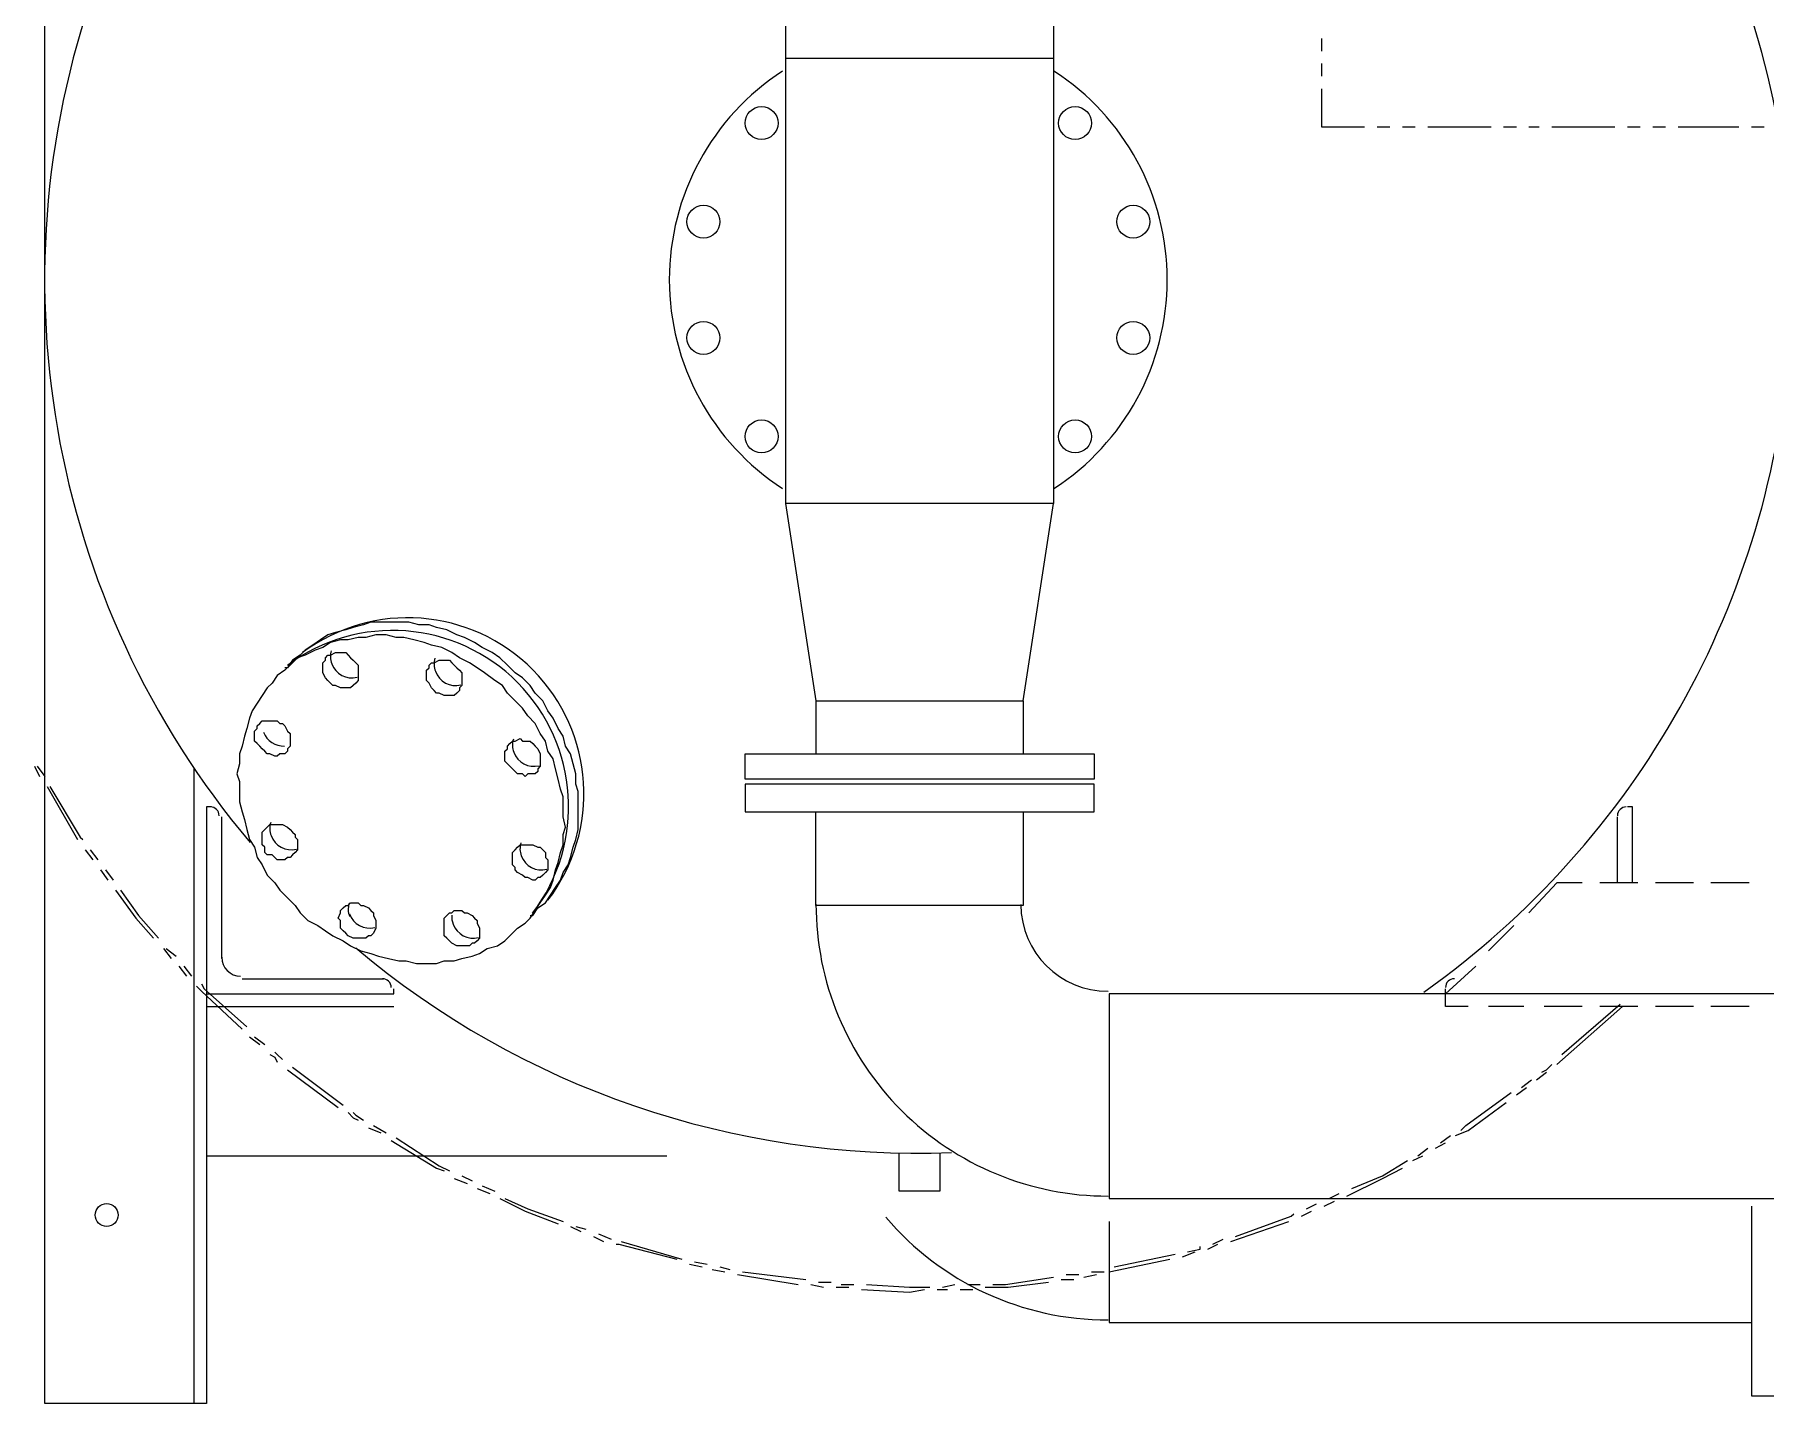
# Model space of a CAD drawing. Header units: millimetres. Extents: x -18489 to 17339, y -1599 to 10961.
# Drawn here: x -14949.1 to -14810.4, y 7274.5 to 7384.2 of the extents above; entities that cross this region are included whole.
import ezdxf

# ---------------------------------------------------------------- set-up
doc = ezdxf.new("R2010")
doc.units = ezdxf.units.MM
doc.layers.add('188K-SM-03-F10-MECH-EQ-Y2257103$0$M-EQPM-AD', color=5, linetype='Continuous')

# ---------------------------------------------------------------- blocks, each defined once
blk = doc.blocks.new('188K-SM-03-F10-MECH-EQ-Y2257103$0$矽品二林中科一期-設備-空調$0$ZIN280AH(OD1400TL2135) 外型圖-Model')
at = {"color": 0, "lineweight": 13}
for points in [[(1540.4, 6369.6), (1540.4, 6041.3), (1410.7, 6041.3), (1410.7, 7841.1), (1540.4, 7841.1), (1540.4, 7512.8)], [(2004.5, 7168.2), (2004.5, 6762.8)], [(2219.4, 7168.2), (2219.4, 6762.8)], [(2434.2, 7135.8), (2434.2, 7125.6)], [(2219.4, 7119.6), (2004.5, 7119.6)], [(2434.2, 7115.5), (2434.2, 7105.4)], [(2434.2, 7095.2), (2434.2, 7064.8), (2468.7, 7064.8)], [(2478.8, 7064.8), (2488.9, 7064.8)], [(2499.1, 7064.8), (2509.2, 7064.8)], [(2519.3, 7064.8), (2570, 7064.8)], [(2580.1, 7064.8), (2590.3, 7064.8)], [(2600.4, 7064.8), (2608.5, 7064.8)], [(2618.7, 7064.8), (2669.3, 7064.8)], [(2679.5, 7064.8), (2689.6, 7064.8)], [(2699.7, 7064.8), (2709.9, 7064.8)], [(2720, 7064.8), (2768.6, 7064.8)], [(2778.8, 7064.8), (2788.9, 7064.8)], [(1799.8, 6432.5), (1801.8, 6432.5), (1805.9, 6438.5), (1812, 6442.6), (1816, 6448.7), (1820.1, 6454.8), (1824.1, 6460.8), (1826.2, 6466.9), (1830.2, 6473), (1832.2, 6479.1), (1834.3, 6487.2), (1836.3, 6493.3), (1838.3, 6501.4), (1838.3, 6507.5), (1838.3, 6515.6), (1838.3, 6523.7), (1838.3, 6531.8), (1836.3, 6537.9), (1836.3, 6546), (1834.3, 6554.1), (1832.2, 6562.2), (1828.2, 6568.3), (1826.2, 6576.4), (1822.1, 6582.5), (1818.1, 6590.6), (1814, 6596.6), (1810, 6604.7), (1803.9, 6610.8), (1799.8, 6616.9), (1793.7, 6623), (1787.7, 6627), (1781.6, 6633.1), (1775.5, 6639.2), (1769.4, 6643.3), (1761.3, 6647.3), (1755.2, 6651.4), (1747.1, 6655.4), (1741, 6657.4), (1732.9, 6661.5), (1724.8, 6663.5), (1718.7, 6665.6), (1710.6, 6665.6), (1702.5, 6667.6), (1694.4, 6667.6), (1688.3, 6667.6), (1680.2, 6667.6), (1672.1, 6667.6), (1666.1, 6665.6), (1657.9, 6663.5), (1651.9, 6661.5), (1643.8, 6659.5), (1637.7, 6657.4), (1631.6, 6653.4), (1625.5, 6649.3), (1619.4, 6645.3), (1615.4, 6641.2), (1609.3, 6637.2), (1605.2, 6631.1), (1603.2, 6631.1)], [(2028.9, 6604.7), (2028.9, 6562.2)], [(2195.1, 6604.7), (2195.1, 6562.2)], [(1402.6, 6552.1), (1406.6, 6543.9)], [(1404.6, 6552.1), (1410.7, 6543.9)], [(1530.3, 6550), (1530.3, 6041.3)], [(1412.7, 6535.8), (1437, 6493.3)], [(1414.7, 6535.8), (1439, 6495.3), (1441.1, 6493.3)], [(1544.4, 6519.6), (1540.4, 6519.6), (1540.4, 6369.6), (1690.4, 6369.6), (1690.4, 6373.7)], [(1552.5, 6398), (1552.5, 6511.5)], [(2195.1, 6515.6), (2195.1, 6440.6), (2028.9, 6440.6), (2028.9, 6515.6)], [(2671.4, 6458.8), (2671.4, 6511.5)], [(2683.5, 6458.8), (2683.5, 6519.6), (2679.5, 6519.6)], [(1443.1, 6485.2), (1449.2, 6477.1)], [(1447.2, 6485.2), (1453.2, 6477.1)], [(1455.3, 6469), (1461.3, 6460.8)], [(1459.3, 6469), (1465.4, 6460.8)], [(1467.4, 6452.7), (1483.6, 6430.4), (1497.8, 6414.2)], [(1471.5, 6452.7), (1485.7, 6432.5), (1501.9, 6414.2)], [(2643, 6458.8), (2622.7, 6458.8), (2600.4, 6434.5)], [(2687.6, 6458.8), (2657.2, 6458.8)], [(2732.2, 6458.8), (2701.8, 6458.8)], [(2776.8, 6458.8), (2746.3, 6458.8)], [(2588.3, 6424.4), (2568, 6404.1)], [(1505.9, 6406.1), (1512, 6398)], [(1508, 6406.1), (1516.1, 6400)], [(1518.1, 6391.9), (1524.2, 6383.8)], [(1522.1, 6391.9), (1528.2, 6383.8)], [(2551.8, 6359.5), (2533.5, 6359.5), (2533.5, 6369.6), (2557.9, 6391.9)], [(1532.3, 6375.7), (1536.3, 6371.7), (1568.8, 6341.3)], [(1536.3, 6377.7), (1538.4, 6373.7), (1572.8, 6343.3)], [(1568.8, 6381.8), (1682.3, 6381.8)], [(2878.1, 6369.6), (2264, 6369.6), (2264, 6205.5), (2878.1, 6205.5)], [(2533.5, 6369.6), (2533.5, 6373.7)], [(1540.4, 6359.5), (1690.4, 6359.5)], [(2596.4, 6359.5), (2568, 6359.5)], [(2643, 6359.5), (2612.6, 6359.5)], [(2622.7, 6312.9), (2675.4, 6359.5)], [(2626.8, 6321), (2673.4, 6361.5)], [(2687.6, 6359.5), (2657.2, 6359.5)], [(2732.2, 6359.5), (2701.8, 6359.5)], [(2776.8, 6359.5), (2746.3, 6359.5)], [(1574.8, 6335.2), (1583, 6329.1)], [(1578.9, 6335.2), (1587, 6329.1)], [(1591.1, 6321), (1595.1, 6319), (1597.1, 6314.9)], [(1595.1, 6323), (1597.1, 6321), (1601.2, 6316.9)], [(2610.6, 6306.8), (2614.6, 6308.8), (2618.7, 6312.9)], [(1605.2, 6308.8), (1645.8, 6278.4)], [(1609.3, 6310.9), (1649.8, 6280.5)], [(2594.3, 6294.6), (2602.4, 6300.7)], [(2606.5, 6300.7), (2614.6, 6306.8)], [(2545.7, 6260.2), (2549.7, 6264.2), (2586.2, 6290.6)], [(2590.3, 6288.6), (2598.4, 6294.6)], [(1653.9, 6274.4), (1657.9, 6270.3), (1662, 6268.3)], [(1657.9, 6274.4), (1660, 6272.3), (1666.1, 6268.3)], [(2541.6, 6256.1), (2551.8, 6260.2), (2582.2, 6282.5)], [(1670.1, 6262.2), (1680.2, 6258.2)], [(1674.2, 6264.2), (1684.3, 6258.2)], [(1688.3, 6252.1), (1724.8, 6229.8), (1730.9, 6227.8)], [(1692.4, 6254.1), (1726.9, 6231.8), (1735, 6227.8)], [(2511.2, 6239.9), (2519.3, 6246)], [(2525.4, 6246), (2533.5, 6250.1)], [(2529.5, 6250.1), (2537.6, 6256.1)], [(1540.4, 6239.9), (1909.3, 6239.9)], [(2128.2, 6241.9), (2128.2, 6211.5), (2095.7, 6211.5), (2095.7, 6241.9)], [(2454.5, 6207.5), (2482.9, 6221.7), (2499.1, 6229.8)], [(2458.5, 6213.6), (2482.9, 6223.7), (2503.1, 6235.9)], [(2507.2, 6235.9), (2515.3, 6239.9)], [(1739, 6221.7), (1749.2, 6217.6)], [(1745.1, 6223.7), (1753.2, 6219.7)], [(1761.3, 6215.6), (1771.4, 6211.5)], [(1757.3, 6213.6), (1767.4, 6209.5)], [(1775.5, 6205.5), (1795.8, 6195.3), (1822.1, 6185.2)], [(1779.6, 6205.5), (1797.8, 6197.4), (1826.2, 6187.2)], [(2436.2, 6199.4), (2444.4, 6203.4)], [(2440.3, 6205.5), (2448.4, 6209.5)], [(2365.3, 6175.1), (2409.9, 6191.3), (2411.9, 6193.3)], [(2418, 6191.3), (2426.1, 6195.3)], [(2422.1, 6197.4), (2430.2, 6201.4)], [(2778.8, 6199.4), (2778.8, 6047.4), (2799, 6047.4), (2799, 6201.4)], [(1832.2, 6183.2), (1840.4, 6179.1)], [(1836.3, 6183.2), (1844.4, 6181.1)], [(1850.5, 6175.1), (1858.6, 6171)], [(1854.5, 6177.1), (1864.7, 6173)], [(2264, 6187.2), (2264, 6106.1), (2778.8, 6106.1)], [(2361.3, 6171), (2407.9, 6187.2)], [(1868.7, 6169), (1870.8, 6169), (1917.4, 6156.8)], [(1872.8, 6171), (1921.4, 6156.8)], [(2268, 6150.7), (2316.7, 6160.9)], [(2322.7, 6158.8), (2332.9, 6162.9)], [(2326.8, 6162.9), (2336.9, 6164.9), (2336.9, 6167)], [(2343, 6164.9), (2351.1, 6169)], [(2347.1, 6169), (2355.2, 6173)], [(1927.5, 6152.8), (1937.6, 6150.7)], [(1931.6, 6154.8), (1941.7, 6152.8)], [(1945.8, 6148.7), (1955.9, 6146.7)], [(1951.8, 6150.7), (1959.9, 6148.7)], [(1970.1, 6146.7), (2020.7, 6140.6)], [(2249.8, 6146.7), (2259.9, 6146.7)], [(2264, 6146.7), (2312.6, 6156.8)], [(1966, 6144.7), (2014.7, 6136.6)], [(2024.8, 6136.6), (2034.9, 6134.5)], [(2030.9, 6138.6), (2041, 6138.6)], [(2045.1, 6134.5), (2055.2, 6134.5)], [(2049.1, 6136.6), (2059.3, 6136.6)], [(2065.3, 6132.5), (2103.8, 6130.5), (2116, 6132.5)], [(2069.4, 6136.6), (2103.8, 6134.5), (2120.1, 6134.5)], [(2126.1, 6132.5), (2134.2, 6132.5)], [(2130.2, 6134.5), (2140.3, 6136.6)], [(2144.4, 6132.5), (2154.5, 6132.5)], [(2150.5, 6136.6), (2160.6, 6136.6)], [(2164.6, 6134.5), (2182.9, 6134.5), (2215.3, 6138.6)], [(2170.7, 6136.6), (2180.9, 6136.6), (2219.4, 6142.6)], [(2225.5, 6140.6), (2235.6, 6140.6)], [(2229.5, 6144.7), (2239.6, 6144.7)], [(2243.7, 6142.6), (2253.8, 6144.7)]]:
    blk.add_lwpolyline(points, dxfattribs=at)
for points in [[(2195.1, 6604.7), (2219.4, 6762.8), (2004.5, 6762.8), (2028.9, 6604.7)], [(1574.8, 6493.3), (1578.9, 6487.2), (1580.9, 6479.1), (1585, 6473), (1589, 6464.9), (1595.1, 6458.8), (1599.2, 6452.7), (1605.2, 6446.7), (1611.3, 6440.6), (1615.4, 6434.5), (1621.5, 6428.4), (1629.6, 6424.4), (1635.6, 6420.3), (1641.7, 6416.3), (1649.8, 6412.2), (1655.9, 6408.1), (1664, 6404.1), (1672.1, 6402.1), (1678.2, 6400), (1686.3, 6398), (1694.4, 6396), (1700.5, 6396), (1708.6, 6394), (1716.7, 6394), (1724.8, 6394), (1730.9, 6396), (1739, 6396), (1745.1, 6398), (1753.2, 6400), (1759.3, 6402.1), (1765.4, 6406.1), (1773.5, 6408.1), (1779.6, 6412.2), (1783.6, 6416.3), (1789.7, 6422.3), (1795.8, 6426.4), (1799.8, 6430.4), (1803.9, 6436.5), (1807.9, 6442.6), (1812, 6448.7), (1816, 6454.8), (1818.1, 6460.8), (1820.1, 6469), (1822.1, 6475), (1824.1, 6483.1), (1826.2, 6489.2), (1826.2, 6497.3), (1828.2, 6503.4), (1826.2, 6511.5), (1826.2, 6519.6), (1826.2, 6527.7), (1824.1, 6533.8), (1822.1, 6541.9), (1820.1, 6550), (1818.1, 6558.1), (1814, 6564.2), (1812, 6572.3), (1807.9, 6578.4), (1803.9, 6586.5), (1797.8, 6592.6), (1793.7, 6598.7), (1787.7, 6604.7), (1781.6, 6610.8), (1777.5, 6616.9), (1771.4, 6621), (1763.3, 6627), (1757.3, 6631.1), (1751.2, 6635.2), (1743.1, 6639.2), (1737, 6643.3), (1728.9, 6647.3), (1720.8, 6649.3), (1714.7, 6651.4), (1706.6, 6653.4), (1698.5, 6655.4), (1692.4, 6655.4), (1684.3, 6657.4), (1676.2, 6657.4), (1668.1, 6655.4), (1662, 6655.4), (1653.9, 6653.4), (1647.8, 6653.4), (1639.7, 6651.4), (1633.6, 6647.3), (1627.5, 6645.3), (1619.4, 6641.2), (1613.4, 6639.2), (1609.3, 6635.2), (1603.2, 6629.1), (1597.1, 6625), (1593.1, 6618.9), (1589, 6614.9), (1585, 6608.8), (1580.9, 6602.7), (1576.9, 6596.6), (1574.8, 6590.6), (1572.8, 6582.5), (1570.8, 6576.4), (1568.8, 6568.3), (1566.7, 6562.2), (1566.7, 6554.1), (1564.7, 6546), (1566.7, 6539.9), (1566.7, 6531.8), (1566.7, 6523.7), (1568.8, 6515.6), (1570.8, 6509.5), (1572.8, 6501.4)], [(1635.6, 6639.2), (1637.7, 6641.2), (1639.7, 6641.2), (1643.8, 6643.3), (1645.8, 6643.3), (1647.8, 6643.3), (1651.9, 6643.3), (1653.9, 6641.2), (1655.9, 6639.2), (1657.9, 6637.2), (1660, 6635.2), (1662, 6633.1), (1662, 6631.1), (1662, 6627), (1662, 6625), (1662, 6623), (1662, 6621), (1660, 6618.9), (1657.9, 6616.9), (1655.9, 6614.9), (1651.9, 6614.9), (1649.8, 6614.9), (1647.8, 6614.9), (1643.8, 6616.9), (1641.7, 6616.9), (1639.7, 6618.9), (1637.7, 6621), (1635.6, 6623), (1633.6, 6627), (1633.6, 6629.1), (1633.6, 6631.1), (1633.6, 6635.2), (1635.6, 6637.2)], [(1718.7, 6633.1), (1720.8, 6635.2), (1722.8, 6635.2), (1726.9, 6637.2), (1728.9, 6637.2), (1730.9, 6637.2), (1735, 6637.2), (1737, 6635.2), (1739, 6633.1), (1741, 6631.1), (1743.1, 6629.1), (1745.1, 6627), (1745.1, 6625), (1745.1, 6621), (1745.1, 6618.9), (1745.1, 6616.9), (1743.1, 6614.9), (1743.1, 6612.9), (1741, 6610.8), (1739, 6608.8), (1735, 6608.8), (1732.9, 6608.8), (1730.9, 6608.8), (1726.9, 6610.8), (1724.8, 6610.8), (1722.8, 6612.9), (1720.8, 6614.9), (1718.7, 6618.9), (1716.7, 6621), (1716.7, 6623), (1716.7, 6625), (1716.7, 6629.1), (1718.7, 6631.1)], [(1580.9, 6584.5), (1583, 6586.5), (1585, 6588.5), (1587, 6588.5), (1591.1, 6588.5), (1593.1, 6588.5), (1597.1, 6588.5), (1599.2, 6586.5), (1601.2, 6586.5), (1603.2, 6584.5), (1605.2, 6580.4), (1607.3, 6578.4), (1607.3, 6576.4), (1607.3, 6574.3), (1607.3, 6570.3), (1607.3, 6568.3), (1605.2, 6566.2), (1605.2, 6564.2), (1603.2, 6562.2), (1599.2, 6562.2), (1597.1, 6560.2), (1595.1, 6560.2), (1591.1, 6562.2), (1589, 6562.2), (1587, 6564.2), (1585, 6566.2), (1583, 6568.3), (1580.9, 6570.3), (1578.9, 6572.3), (1578.9, 6574.3), (1578.9, 6578.4), (1578.9, 6580.4), (1580.9, 6582.5)], [(1781.6, 6568.3), (1783.6, 6570.3), (1785.6, 6572.3), (1787.7, 6572.3), (1791.7, 6574.3), (1793.7, 6572.3), (1797.8, 6572.3), (1799.8, 6572.3), (1801.8, 6570.3), (1803.9, 6568.3), (1805.9, 6566.2), (1807.9, 6562.2), (1807.9, 6560.2), (1807.9, 6558.1), (1807.9, 6554.1), (1807.9, 6552.1), (1805.9, 6550), (1805.9, 6548), (1803.9, 6546), (1801.8, 6546), (1797.8, 6546), (1795.8, 6543.9), (1793.7, 6546), (1789.7, 6546), (1787.7, 6548), (1785.6, 6550), (1783.6, 6552.1), (1781.6, 6554.1), (1779.6, 6556.1), (1779.6, 6560.2), (1779.6, 6562.2), (1779.6, 6564.2), (1781.6, 6566.2)], [(2251.8, 6541.9), (1972.1, 6541.9), (1972.1, 6562.2), (2251.8, 6562.2)], [(2251.8, 6537.9), (1972.1, 6537.9), (1972.1, 6515.6), (2251.8, 6515.6)], [(1587, 6501.4), (1589, 6503.4), (1591.1, 6505.4), (1593.1, 6505.4), (1597.1, 6505.4), (1599.2, 6505.4), (1601.2, 6505.4), (1605.2, 6503.4), (1607.3, 6501.4), (1609.3, 6499.4), (1611.3, 6497.3), (1611.3, 6495.3), (1613.4, 6493.3), (1613.4, 6489.2), (1613.4, 6487.2), (1613.4, 6485.2), (1611.3, 6483.1), (1609.3, 6481.1), (1607.3, 6479.1), (1605.2, 6479.1), (1603.2, 6477.1), (1601.2, 6477.1), (1597.1, 6477.1), (1595.1, 6479.1), (1593.1, 6481.1), (1589, 6481.1), (1587, 6483.1), (1587, 6487.2), (1585, 6489.2), (1585, 6491.2), (1585, 6495.3), (1585, 6497.3), (1585, 6499.4)], [(1787.7, 6485.2), (1789.7, 6487.2), (1791.7, 6489.2), (1793.7, 6489.2), (1797.8, 6489.2), (1799.8, 6489.2), (1801.8, 6489.2), (1805.9, 6487.2), (1807.9, 6487.2), (1810, 6485.2), (1812, 6483.1), (1812, 6479.1), (1814, 6477.1), (1814, 6475), (1814, 6471), (1814, 6469), (1812, 6466.9), (1810, 6464.9), (1807.9, 6462.9), (1805.9, 6462.9), (1803.9, 6460.8), (1801.8, 6460.8), (1797.8, 6462.9), (1795.8, 6462.9), (1793.7, 6464.9), (1789.7, 6466.9), (1787.7, 6469), (1787.7, 6471), (1785.6, 6473), (1785.6, 6477.1), (1785.6, 6479.1), (1785.6, 6481.1), (1785.6, 6483.1)], [(1649.8, 6438.5), (1651.9, 6440.6), (1653.9, 6440.6), (1655.9, 6442.6), (1657.9, 6442.6), (1662, 6442.6), (1664, 6440.6), (1666.1, 6440.6), (1670.1, 6438.5), (1672.1, 6436.5), (1674.2, 6434.5), (1674.2, 6432.5), (1676.2, 6428.4), (1676.2, 6426.4), (1676.2, 6424.4), (1676.2, 6422.3), (1674.2, 6418.3), (1672.1, 6416.3), (1670.1, 6416.3), (1668.1, 6414.2), (1666.1, 6414.2), (1662, 6414.2), (1660, 6414.2), (1657.9, 6414.2), (1653.9, 6416.3), (1651.9, 6418.3), (1649.8, 6420.3), (1647.8, 6422.3), (1647.8, 6426.4), (1647.8, 6428.4), (1645.8, 6430.4), (1647.8, 6434.5), (1647.8, 6436.5)], [(1732.9, 6432.5), (1735, 6434.5), (1737, 6434.5), (1739, 6436.5), (1741, 6436.5), (1745.1, 6436.5), (1747.1, 6434.5), (1749.2, 6434.5), (1753.2, 6432.5), (1755.2, 6430.4), (1757.3, 6428.4), (1757.3, 6426.4), (1759.3, 6422.3), (1759.3, 6420.3), (1759.3, 6418.3), (1759.3, 6414.2), (1757.3, 6412.2), (1755.2, 6410.2), (1753.2, 6410.2), (1751.2, 6408.1), (1749.2, 6408.1), (1745.1, 6408.1), (1743.1, 6408.1), (1741, 6408.1), (1737, 6410.2), (1735, 6412.2), (1732.9, 6414.2), (1730.9, 6416.3), (1730.9, 6420.3), (1730.9, 6422.3), (1730.9, 6424.4), (1730.9, 6426.4), (1730.9, 6430.4)]]:
    blk.add_lwpolyline(points, close=True, dxfattribs=at)
for points in [[(1640.4, 6644.8, 0.175105), (1640.7, 6634.4, 0.38603), (1661.2, 6623.5)], [(1723.5, 6638.7, 0.175105), (1723.8, 6628.3, 0.38603), (1744.3, 6617.4)], [(1786.3, 6573.9, 0.175105), (1786.7, 6563.4, 0.38603), (1807.1, 6552.6)], [(1591.8, 6507, 0.175105), (1592.1, 6496.5, 0.38603), (1612.5, 6485.7)], [(1792.4, 6490.8, 0.175105), (1792.7, 6480.3, 0.38603), (1813.2, 6469.5)], [(1737, 6432.7, 0.115779), (1738, 6425.6, 0.38603), (1758.5, 6414.8)]]:
    blk.add_lwpolyline(points, format="xyb", dxfattribs=at)
for centre, radius in [((1985.3, 7067.9), 13.2), ((2236.6, 7067.9), 13.2), ((1938.7, 6988.8), 13.2), ((2283.2, 6988.8), 13.2), ((1938.7, 6895.6), 13.2), ((2283.2, 6895.6), 13.2), ((1985.3, 6816.6), 13.2), ((2236.6, 6816.6), 13.2), ((1460.3, 6192.3), 9.12)]:
    blk.add_circle(centre, radius, dxfattribs=at)
for centre, radius, start, end in [((2110.9, 6942.2), 700.3, 98.8988, 220.1167), ((2110.9, 6942.2), 700.3, 305.3651, 46.7083), ((2110.9, 6942.2), 199.6, 123.0245, 236.9755), ((2110.9, 6942.2), 199.6, 303.0245, 56.9755), ((1689.5, 6519.9), 141.1, 322.7311, 126.6812), ((1701.7, 6530.1), 141.1, 322.7311, 126.6812), ((1602.2, 6585.5), 17.2, 200.8423, 272.4316), ((1543.4, 6512.5), 7.09, 0.0007, 90.0032), ((2678.4, 6512.5), 7.09, 89.9976, 180.0024), ((1669.1, 6437.5), 15.2, 162.4748, 202.2032), ((2263, 6441.6), 234.1, 179.9999, 270.0329), ((2263, 6441.6), 69.9, 180.2801, 269.9999), ((1671.1, 6439.6), 17.2, 199.8353, 284.2676), ((1567.7, 6399), 15.2, 180.0004, 269.9996), ((2110.9, 6942.2), 700.3, 229.911, 272.1698), ((1681.3, 6374.7), 7.09, 0.0007, 90.0032), ((2540.6, 6374.7), 7.09, 89.9976, 180.0024), ((2263, 6342.3), 234.1, 220.4296, 270.033)]:
    blk.add_arc(centre, radius, start, end, dxfattribs=at)
blk = doc.blocks.new('188K-SM-03-F10-MECH-EQ-Y2257103')
at = {"layer": '188K-SM-03-F10-MECH-EQ-Y2257103$0$M-EQPM-AD', "lineweight": 0, "ltscale": 0.1, "xscale": 0.09997486657821997, "yscale": 0.09997486657821997, "zscale": 0.09997486657821997}
blk.add_blockref('188K-SM-03-F10-MECH-EQ-Y2257103$0$矽品二林中科一期-設備-空調$0$ZIN280AH(OD1400TL2135) 外型圖-Model', (-15089.37, 6670.5), dxfattribs=at)

msp = doc.modelspace()

# ---------------------------------------------------------------- block references
msp.add_blockref('188K-SM-03-F10-MECH-EQ-Y2257103', (0, 0))

doc.saveas('drawing.dxf')
